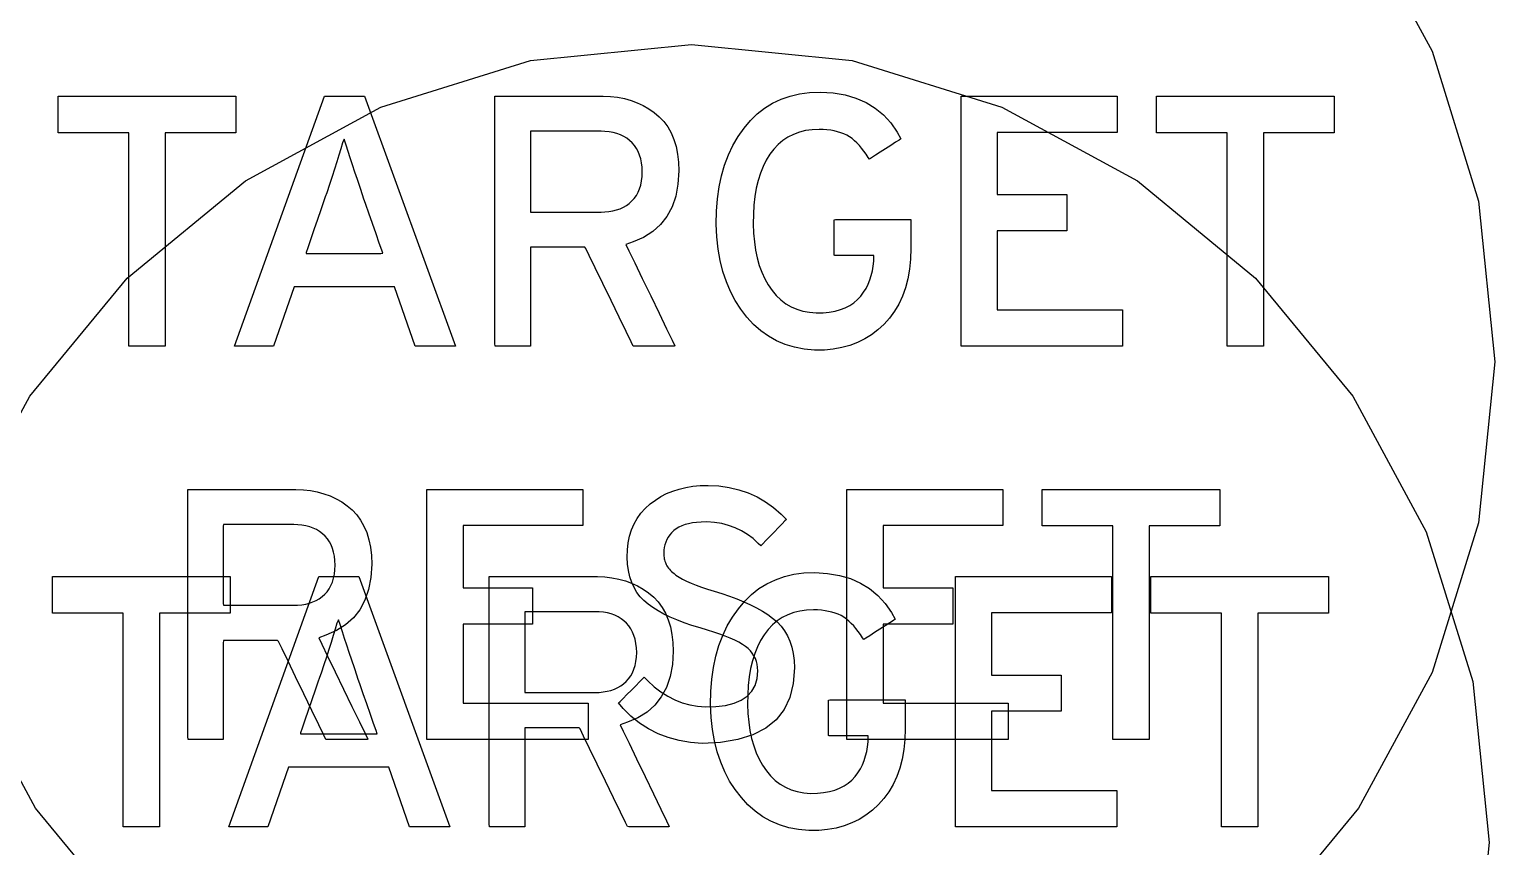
# Model space of a CAD drawing. Extents: x 1 to 47.7, y 0.2 to 35.
# Drawn here: x 13.365 to 13.934, y 13.835 to 14.153 of the extents above; entities that cross this region are included whole.
import ezdxf

# ---------------------------------------------------------------- set-up
doc = ezdxf.new("R2010")
doc.units = 0
doc.header["$MEASUREMENT"] = 0
for name, color, linetype in [('4_1__5U__UP_TO_TWO_IO_BOAR', 7, 'CONTINUOUS'), ('4_2__5U__FRONT_PANEL_W_24_', 7, 'CONTINUOUS'), ('5_1___24__TARGET_LEDS___12', 7, 'CONTINUOUS')]:
    doc.layers.add(name, color=color, linetype=linetype)

msp = doc.modelspace()

# ---------------------------------------------------------------- linework, layer by layer
at = {"layer": '4_1__5U__UP_TO_TWO_IO_BOAR'}
for points in [[(13.88134, 14.1969), (13.90992, 14.14424), (13.92798, 14.08605), (13.93428, 14.02357), (13.92798, 13.9611), (13.90992, 13.9029), (13.88134, 13.85025), (13.84349, 13.80437), (13.79761, 13.76651), (13.74495, 13.73793), (13.68676, 13.71987), (13.62428, 13.71357), (13.5618, 13.71987), (13.50361, 13.73793), (13.45095, 13.76651), (13.40506, 13.80437), (13.3672, 13.85025), (13.33862, 13.9029), (13.32055, 13.9611), (13.31425, 14.02357), (13.32055, 14.08605), (13.33862, 14.14424), (13.3672, 14.1969)], [(13.41755, 14.11262), (13.41755, 14.02967), (13.40346, 14.02967), (13.40346, 14.11262), (13.37599, 14.11262), (13.37599, 14.12685), (13.44504, 14.12685), (13.44504, 14.11262), (13.41755, 14.11262)], [(13.51478, 14.02967), (13.50665, 14.05273), (13.46772, 14.05273), (13.45966, 14.02967), (13.44453, 14.02967), (13.47952, 14.12685), (13.49498, 14.12685), (13.53038, 14.02967), (13.51478, 14.02967)], [(13.72689, 14.02967), (13.72689, 14.12685), (13.78754, 14.12685), (13.78754, 14.11275), (13.74098, 14.11275), (13.74098, 14.0886), (13.76803, 14.0886), (13.76803, 14.0745), (13.74098, 14.0745), (13.74098, 14.04377), (13.78958, 14.04377), (13.78958, 14.02967), (13.72689, 14.02967)], [(13.84439, 14.11262), (13.84439, 14.02967), (13.8303, 14.02967), (13.8303, 14.11262), (13.80283, 14.11262), (13.80283, 14.12685), (13.87188, 14.12685), (13.87188, 14.11262), (13.84439, 14.11262)], [(13.51923, 13.87689), (13.51923, 13.97407), (13.57989, 13.97407), (13.57989, 13.95997), (13.53333, 13.95997), (13.53333, 13.93582), (13.56037, 13.93582), (13.56037, 13.92173), (13.53333, 13.92173), (13.53333, 13.89099), (13.58192, 13.89099), (13.58192, 13.87689), (13.51923, 13.87689)], [(13.68251, 13.87689), (13.68251, 13.97407), (13.74316, 13.97407), (13.74316, 13.95997), (13.6966, 13.95997), (13.6966, 13.93582), (13.72365, 13.93582), (13.72365, 13.92173), (13.6966, 13.92173), (13.6966, 13.89099), (13.7452, 13.89099), (13.7452, 13.87689), (13.68251, 13.87689)], [(13.80001, 13.95984), (13.80001, 13.87689), (13.78592, 13.87689), (13.78592, 13.95984), (13.75845, 13.95984), (13.75845, 13.97407), (13.8275, 13.97407), (13.8275, 13.95984), (13.80001, 13.95984)]]:
    msp.add_lwpolyline(points, dxfattribs=at)
for points in [[(13.61724, 14.09779), (13.61688, 14.09264), (13.61599, 14.08797), (13.61456, 14.08379), (13.6126, 14.0801), (13.6101, 14.07691), (13.60707, 14.07419), (13.6035, 14.07197), (13.5994, 14.07024), (13.59662, 14.06918), (13.5978, 14.06673), (13.60005, 14.06209), (13.60299, 14.05601), (13.60628, 14.04922), (13.60955, 14.04246), (13.61244, 14.03647), (13.61461, 14.032), (13.61568, 14.02979), (13.61541, 14.02967), (13.61404, 14.02967), (13.61189, 14.02967), (13.60925, 14.02967), (13.60644, 14.02967), (13.60375, 14.02967), (13.60148, 14.02967), (13.59995, 14.02967), (13.59944, 14.02968), (13.59863, 14.03136), (13.5967, 14.03534), (13.59399, 14.04092), (13.59086, 14.04738), (13.58765, 14.05401), (13.5847, 14.06008), (13.58237, 14.06487), (13.58101, 14.06769), (13.58063, 14.06813), (13.57919, 14.06813), (13.57662, 14.06813), (13.57331, 14.06813), (13.56966, 14.06813), (13.56606, 14.06813), (13.56292, 14.06813), (13.56062, 14.06813), (13.55956, 14.06813), (13.55953, 14.06716), (13.55953, 14.06373), (13.55953, 14.05852), (13.55953, 14.05222), (13.55953, 14.04557), (13.55953, 14.03928), (13.55953, 14.03407), (13.55953, 14.03064), (13.55951, 14.02967), (13.55882, 14.02967), (13.55733, 14.02967), (13.55528, 14.02967), (13.55295, 14.02967), (13.55057, 14.02967), (13.54842, 14.02967), (13.54675, 14.02967), (13.54582, 14.02967), (13.54571, 14.03078), (13.54571, 14.03789), (13.54571, 14.05002), (13.54571, 14.06536), (13.54571, 14.08209), (13.54571, 14.09842), (13.54571, 14.11252), (13.54571, 14.12259), (13.54571, 14.12682), (13.54698, 14.12685), (13.55087, 14.12685), (13.5566, 14.12685), (13.56342, 14.12685), (13.57055, 14.12685), (13.57723, 14.12685), (13.58269, 14.12685), (13.58615, 14.12685), (13.58779, 14.12684), (13.59066, 14.1267), (13.59343, 14.12637), (13.59608, 14.12586), (13.59862, 14.12516), (13.60105, 14.12427), (13.60336, 14.1232), (13.60556, 14.12194), (13.60765, 14.1205), (13.60962, 14.11884), (13.61138, 14.11696), (13.61291, 14.11487), (13.61421, 14.11256), (13.61528, 14.11004), (13.61612, 14.1073), (13.61672, 14.10434), (13.6171, 14.10118)], [(13.70736, 14.06771), (13.7072, 14.06354), (13.7068, 14.0596), (13.70614, 14.05588), (13.70524, 14.05238), (13.70408, 14.04911), (13.70267, 14.04606), (13.70101, 14.04323), (13.6991, 14.04063), (13.69695, 14.03825), (13.69461, 14.03607), (13.69212, 14.03416), (13.68947, 14.03251), (13.68665, 14.03112), (13.68367, 14.02999), (13.68054, 14.02913), (13.67724, 14.02853), (13.67378, 14.02819), (13.66998, 14.02816), (13.66597, 14.02855), (13.66217, 14.02928), (13.65857, 14.03036), (13.65518, 14.03178), (13.652, 14.03356), (13.64902, 14.03568), (13.64626, 14.03815), (13.64369, 14.04097), (13.64131, 14.04407), (13.63915, 14.04739), (13.63727, 14.05093), (13.63567, 14.05471), (13.63434, 14.05872), (13.63328, 14.06296), (13.6325, 14.06744), (13.632, 14.07214), (13.63177, 14.07708), (13.63186, 14.08212), (13.63223, 14.08695), (13.63288, 14.09154), (13.6338, 14.09591), (13.635, 14.10006), (13.63647, 14.10397), (13.63822, 14.10766), (13.64025, 14.11113), (13.64254, 14.11436), (13.64501, 14.1173), (13.64768, 14.11989), (13.65056, 14.12214), (13.65364, 14.12405), (13.65694, 14.12561), (13.66043, 14.12683), (13.66414, 14.1277), (13.66805, 14.12823), (13.6723, 14.1284), (13.67723, 14.12808), (13.68182, 14.12729), (13.68606, 14.12604), (13.68996, 14.12433), (13.69351, 14.12216), (13.69671, 14.11953), (13.69957, 14.11643), (13.70208, 14.11288), (13.70351, 14.11022), (13.7028, 14.10977), (13.70142, 14.10888), (13.69959, 14.10771), (13.69753, 14.10639), (13.69546, 14.10506), (13.69358, 14.10386), (13.69213, 14.10292), (13.69131, 14.1024), (13.69078, 14.10303), (13.68996, 14.10431), (13.68912, 14.10551), (13.68825, 14.10663), (13.68736, 14.10767), (13.68644, 14.10864), (13.6855, 14.10952), (13.68453, 14.11033), (13.68353, 14.11105), (13.68248, 14.11166), (13.68136, 14.11218), (13.68017, 14.11263), (13.67892, 14.11301), (13.67761, 14.11333), (13.67623, 14.11358), (13.67478, 14.11375), (13.67328, 14.11386), (13.6717, 14.1139), (13.66907, 14.11378), (13.66648, 14.11342), (13.66404, 14.11282), (13.66175, 14.11198), (13.65961, 14.11091), (13.65762, 14.1096), (13.65578, 14.10805), (13.65409, 14.10627), (13.65256, 14.10425), (13.65116, 14.10198), (13.64994, 14.09953), (13.64889, 14.09689), (13.648, 14.09407), (13.64729, 14.09107), (13.64674, 14.08788), (13.64637, 14.08451), (13.64616, 14.08095), (13.64613, 14.07723), (13.64626, 14.07364), (13.64656, 14.07023), (13.64703, 14.067), (13.64768, 14.06395), (13.64849, 14.06108), (13.64947, 14.05839), (13.65062, 14.05588), (13.65194, 14.05355), (13.65342, 14.05137), (13.65504, 14.0494), (13.65682, 14.04767), (13.65874, 14.0462), (13.66082, 14.04498), (13.66305, 14.04402), (13.66542, 14.0433), (13.66795, 14.04284), (13.67064, 14.04263), (13.67326, 14.04268), (13.67566, 14.04292), (13.67791, 14.04332), (13.67999, 14.04388), (13.68191, 14.04461), (13.68366, 14.0455), (13.68526, 14.04655), (13.68669, 14.04777), (13.68796, 14.04915), (13.68902, 14.05062), (13.68996, 14.05216), (13.69077, 14.05376), (13.69145, 14.05542), (13.69201, 14.05714), (13.69245, 14.05892), (13.69275, 14.06076), (13.69294, 14.06266), (13.69299, 14.06453), (13.69299, 14.06455), (13.69299, 14.06459), (13.69299, 14.06465), (13.69299, 14.06471), (13.69299, 14.06478), (13.69299, 14.06485), (13.69299, 14.0649), (13.69299, 14.06493), (13.69296, 14.06494), (13.69217, 14.06494), (13.69052, 14.06494), (13.68829, 14.06494), (13.68574, 14.06494), (13.68315, 14.06494), (13.68078, 14.06494), (13.67891, 14.06494), (13.6778, 14.06494), (13.67761, 14.06504), (13.67761, 14.06592), (13.67761, 14.06754), (13.67761, 14.06964), (13.67761, 14.07198), (13.67761, 14.07431), (13.67761, 14.07639), (13.67761, 14.07798), (13.67761, 14.07882), (13.67803, 14.0789), (13.68026, 14.0789), (13.68394, 14.0789), (13.68855, 14.0789), (13.69357, 14.0789), (13.69848, 14.0789), (13.70275, 14.0789), (13.70587, 14.0789), (13.70732, 14.0789), (13.70736, 14.07863), (13.70736, 14.07768), (13.70736, 14.07621), (13.70736, 14.07443), (13.70736, 14.07253), (13.70736, 14.07072), (13.70736, 14.06918), (13.70736, 14.06811)], [(13.60301, 14.09738), (13.60292, 14.09919), (13.60272, 14.10087), (13.6024, 14.10245), (13.60197, 14.10392), (13.60142, 14.10527), (13.60076, 14.10652), (13.59998, 14.10765), (13.59909, 14.10867), (13.59808, 14.10961), (13.59698, 14.11046), (13.59578, 14.11119), (13.59449, 14.1118), (13.59312, 14.1123), (13.59166, 14.11269), (13.5901, 14.11296), (13.58846, 14.11312), (13.58696, 14.11316), (13.5856, 14.11316), (13.58256, 14.11316), (13.57838, 14.11316), (13.5736, 14.11316), (13.56879, 14.11316), (13.56449, 14.11316), (13.56125, 14.11316), (13.55962, 14.11316), (13.55953, 14.11252), (13.55953, 14.1098), (13.55953, 14.1055), (13.55953, 14.10026), (13.55953, 14.09471), (13.55953, 14.08947), (13.55953, 14.08518), (13.55953, 14.08245), (13.55962, 14.08181), (13.56125, 14.08181), (13.56449, 14.08181), (13.56879, 14.08181), (13.5736, 14.08181), (13.57838, 14.08181), (13.58256, 14.08181), (13.5856, 14.08181), (13.58696, 14.08181), (13.58844, 14.08185), (13.59005, 14.082), (13.59158, 14.08226), (13.59303, 14.08263), (13.59439, 14.0831), (13.59566, 14.08369), (13.59685, 14.08438), (13.59796, 14.08518), (13.59898, 14.08609), (13.5999, 14.0871), (13.6007, 14.08822), (13.60138, 14.08946), (13.60194, 14.09082), (13.60239, 14.09229), (13.60271, 14.09387), (13.60292, 14.09557)], [(13.49438, 14.08813), (13.4933, 14.09132), (13.49227, 14.09439), (13.49129, 14.09732), (13.49036, 14.10013), (13.48949, 14.10281), (13.48867, 14.10536), (13.48791, 14.10778), (13.4872, 14.11007), (13.48655, 14.10873), (13.48585, 14.10638), (13.4851, 14.10389), (13.48428, 14.10126), (13.48339, 14.09848), (13.48245, 14.09557), (13.48144, 14.09251), (13.48037, 14.08931), (13.47981, 14.08765), (13.47916, 14.08578), (13.47809, 14.0827), (13.47676, 14.07889), (13.47536, 14.07484), (13.47403, 14.07103), (13.47296, 14.06795), (13.47231, 14.06608), (13.4724, 14.06574), (13.47452, 14.06574), (13.4784, 14.06574), (13.48338, 14.06574), (13.48882, 14.06574), (13.49407, 14.06574), (13.49847, 14.06574), (13.50137, 14.06574), (13.50216, 14.06578), (13.50172, 14.06704), (13.50079, 14.06971), (13.49954, 14.07331), (13.49814, 14.07734), (13.49675, 14.08133), (13.49555, 14.08478), (13.4947, 14.08721)], [(13.49787, 13.94501), (13.49751, 13.93986), (13.49662, 13.93519), (13.49519, 13.93102), (13.49323, 13.92733), (13.49073, 13.92413), (13.4877, 13.92142), (13.48413, 13.91919), (13.48003, 13.91746), (13.47725, 13.91641), (13.47843, 13.91395), (13.48068, 13.90932), (13.48362, 13.90323), (13.48691, 13.89644), (13.49018, 13.88968), (13.49307, 13.8837), (13.49524, 13.87923), (13.49631, 13.87701), (13.49604, 13.87689), (13.49467, 13.87689), (13.49252, 13.87689), (13.48988, 13.87689), (13.48707, 13.87689), (13.48438, 13.87689), (13.48211, 13.87689), (13.48058, 13.87689), (13.48007, 13.8769), (13.47926, 13.87858), (13.47733, 13.88256), (13.47462, 13.88814), (13.47149, 13.8946), (13.46827, 13.90123), (13.46533, 13.9073), (13.463, 13.9121), (13.46164, 13.91491), (13.46126, 13.91535), (13.45982, 13.91535), (13.45725, 13.91535), (13.45394, 13.91535), (13.45029, 13.91535), (13.44669, 13.91535), (13.44354, 13.91535), (13.44124, 13.91535), (13.44019, 13.91535), (13.44016, 13.91438), (13.44016, 13.91096), (13.44016, 13.90574), (13.44016, 13.89945), (13.44016, 13.8928), (13.44016, 13.8865), (13.44016, 13.88129), (13.44016, 13.87786), (13.44014, 13.87689), (13.43945, 13.87689), (13.43796, 13.87689), (13.43591, 13.87689), (13.43358, 13.87689), (13.4312, 13.87689), (13.42905, 13.87689), (13.42738, 13.87689), (13.42645, 13.87689), (13.42634, 13.87801), (13.42634, 13.88511), (13.42634, 13.89724), (13.42634, 13.91258), (13.42634, 13.92932), (13.42634, 13.94564), (13.42634, 13.95974), (13.42634, 13.96981), (13.42634, 13.97404), (13.42761, 13.97407), (13.4315, 13.97407), (13.43723, 13.97407), (13.44405, 13.97407), (13.45118, 13.97407), (13.45786, 13.97407), (13.46332, 13.97407), (13.46678, 13.97407), (13.46841, 13.97407), (13.47129, 13.97392), (13.47406, 13.97359), (13.47671, 13.97308), (13.47925, 13.97238), (13.48167, 13.97149), (13.48399, 13.97042), (13.48619, 13.96916), (13.48828, 13.96772), (13.49025, 13.96607), (13.49201, 13.96419), (13.49354, 13.96209), (13.49484, 13.95978), (13.49591, 13.95726), (13.49675, 13.95452), (13.49735, 13.95157), (13.49773, 13.9484)], [(13.6621, 13.90479), (13.6617, 13.89866), (13.66039, 13.89324), (13.65817, 13.88854), (13.65504, 13.88455), (13.65099, 13.88127), (13.64603, 13.87871), (13.64017, 13.87686), (13.63338, 13.87573), (13.62632, 13.87536), (13.62169, 13.87573), (13.61728, 13.87648), (13.61309, 13.87761), (13.60913, 13.87912), (13.6054, 13.88101), (13.60188, 13.88328), (13.59859, 13.88593), (13.59552, 13.88896), (13.59379, 13.89109), (13.5944, 13.8917), (13.59555, 13.89284), (13.59706, 13.89435), (13.59875, 13.89604), (13.60044, 13.89773), (13.60196, 13.89925), (13.60313, 13.90041), (13.60377, 13.90105), (13.60521, 13.89969), (13.60767, 13.89741), (13.61023, 13.89542), (13.61288, 13.89372), (13.61563, 13.89231), (13.61848, 13.89119), (13.62142, 13.89036), (13.62446, 13.88983), (13.62759, 13.88958), (13.63158, 13.88967), (13.63537, 13.89013), (13.63867, 13.89096), (13.64146, 13.89215), (13.64375, 13.89371), (13.64553, 13.89564), (13.64681, 13.89792), (13.64759, 13.90058), (13.64787, 13.9036), (13.64781, 13.90493), (13.64764, 13.90612), (13.64735, 13.90726), (13.64694, 13.90835), (13.64641, 13.90939), (13.64577, 13.91037), (13.645, 13.91131), (13.64412, 13.9122), (13.64311, 13.91304), (13.64189, 13.91386), (13.64049, 13.91468), (13.63891, 13.91549), (13.63716, 13.91629), (13.63522, 13.91708), (13.6331, 13.91786), (13.6308, 13.91864), (13.62833, 13.9194), (13.62547, 13.92022), (13.62227, 13.92121), (13.61927, 13.92224), (13.61646, 13.92332), (13.61385, 13.92446), (13.61142, 13.92564), (13.60919, 13.92688), (13.60716, 13.92816), (13.60532, 13.9295), (13.60366, 13.93087), (13.60218, 13.93238), (13.60089, 13.93405), (13.59979, 13.9359), (13.59888, 13.93792), (13.59817, 13.94012), (13.59764, 13.94249), (13.5973, 13.94503), (13.59715, 13.94775), (13.59722, 13.95059), (13.59753, 13.95331), (13.59806, 13.95589), (13.59883, 13.95833), (13.59982, 13.96063), (13.60104, 13.96279), (13.60249, 13.96481), (13.60417, 13.96668), (13.60608, 13.96842), (13.60809, 13.96992), (13.61021, 13.97125), (13.61246, 13.9724), (13.61483, 13.97338), (13.61732, 13.97418), (13.61993, 13.97481), (13.62267, 13.97526), (13.62552, 13.97553), (13.62862, 13.97563), (13.63275, 13.9754), (13.63671, 13.97484), (13.64051, 13.97394), (13.64414, 13.97272), (13.64761, 13.97115), (13.65091, 13.96926), (13.65404, 13.96703), (13.657, 13.96447), (13.65899, 13.96241), (13.65844, 13.96185), (13.65735, 13.96071), (13.65588, 13.9592), (13.65422, 13.95748), (13.65254, 13.95573), (13.65101, 13.95415), (13.64981, 13.95291), (13.64912, 13.95219), (13.64809, 13.95307), (13.64604, 13.95495), (13.64386, 13.95659), (13.64156, 13.95798), (13.63912, 13.95914), (13.63656, 13.96006), (13.63386, 13.96075), (13.63104, 13.96119), (13.62809, 13.96139), (13.62586, 13.96136), (13.62413, 13.96123), (13.62251, 13.96102), (13.62101, 13.96073), (13.61962, 13.96036), (13.61835, 13.9599), (13.6172, 13.95936), (13.61616, 13.95874), (13.61523, 13.95804), (13.61442, 13.95724), (13.6137, 13.9564), (13.61308, 13.95551), (13.61255, 13.95457), (13.61212, 13.95359), (13.61179, 13.95257), (13.61155, 13.95151), (13.61141, 13.9504), (13.61137, 13.94927), (13.61138, 13.94871), (13.61142, 13.94817), (13.61148, 13.94764), (13.61157, 13.94713), (13.61167, 13.94664), (13.61181, 13.94617), (13.61196, 13.94571), (13.61214, 13.94527), (13.61234, 13.94484), (13.61258, 13.94438), (13.61285, 13.94393), (13.61317, 13.94348), (13.61352, 13.94304), (13.61391, 13.9426), (13.61435, 13.94217), (13.61482, 13.94174), (13.61533, 13.94132), (13.61609, 13.94076), (13.61728, 13.93999), (13.61866, 13.93922), (13.62023, 13.93845), (13.62199, 13.93766), (13.62394, 13.93687), (13.62608, 13.93608), (13.62841, 13.93527), (13.63092, 13.93446), (13.63389, 13.93357), (13.63692, 13.93258), (13.63979, 13.93153), (13.6425, 13.93043), (13.64505, 13.92927), (13.64744, 13.92806), (13.64968, 13.92679), (13.65175, 13.92547), (13.65367, 13.92409), (13.65541, 13.92262), (13.65695, 13.92098), (13.65829, 13.91917), (13.65943, 13.91719), (13.66037, 13.91505), (13.6611, 13.91274), (13.66164, 13.91026), (13.66197, 13.90761)], [(13.48364, 13.94461), (13.48355, 13.94641), (13.48335, 13.9481), (13.48303, 13.94967), (13.4826, 13.95114), (13.48205, 13.9525), (13.48139, 13.95374), (13.48061, 13.95487), (13.47972, 13.95589), (13.47871, 13.95683), (13.47761, 13.95768), (13.47641, 13.95841), (13.47512, 13.95902), (13.47375, 13.95953), (13.47228, 13.95991), (13.47073, 13.96018), (13.46909, 13.96034), (13.46759, 13.96038), (13.46623, 13.96038), (13.46319, 13.96038), (13.45901, 13.96038), (13.45423, 13.96038), (13.44942, 13.96038), (13.44512, 13.96038), (13.44188, 13.96038), (13.44025, 13.96038), (13.44016, 13.95974), (13.44016, 13.95702), (13.44016, 13.95272), (13.44016, 13.94749), (13.44016, 13.94193), (13.44016, 13.93669), (13.44016, 13.9324), (13.44016, 13.92967), (13.44025, 13.92904), (13.44188, 13.92904), (13.44512, 13.92904), (13.44942, 13.92904), (13.45423, 13.92904), (13.45901, 13.92904), (13.46319, 13.92904), (13.46623, 13.92904), (13.46759, 13.92904), (13.46906, 13.92908), (13.47068, 13.92922), (13.47221, 13.92948), (13.47366, 13.92985), (13.47502, 13.93032), (13.47629, 13.93091), (13.47748, 13.9316), (13.47859, 13.9324), (13.47961, 13.93331), (13.48053, 13.93432), (13.48133, 13.93544), (13.48201, 13.93669), (13.48257, 13.93804), (13.48301, 13.93951), (13.48334, 13.94109), (13.48355, 13.94279)]]:
    msp.add_lwpolyline(points, close=True, dxfattribs=at)
at = {"layer": '4_2__5U__FRONT_PANEL_W_24_'}
for points in [[(13.33641, 13.95757), (13.365, 14.01023), (13.40286, 14.05611), (13.44874, 14.09396), (13.50141, 14.12255), (13.5596, 14.14061), (13.62207, 14.14691), (13.68455, 14.14061), (13.74274, 14.12255), (13.7954, 14.09397), (13.84128, 14.05611), (13.87913, 14.01023), (13.90771, 13.95757), (13.92577, 13.89938), (13.93207, 13.8369), (13.92577, 13.77443)], [(13.41535, 13.92597), (13.41535, 13.84302), (13.40126, 13.84302), (13.40126, 13.92597), (13.37379, 13.92597), (13.37379, 13.94021), (13.44284, 13.94021), (13.44284, 13.92597), (13.41535, 13.92597)], [(13.51259, 13.84302), (13.50445, 13.86609), (13.46552, 13.86609), (13.45747, 13.84302), (13.44233, 13.84302), (13.47732, 13.94021), (13.49278, 13.94021), (13.52818, 13.84302), (13.51259, 13.84302)], [(13.72469, 13.84302), (13.72469, 13.94021), (13.78535, 13.94021), (13.78535, 13.92611), (13.73878, 13.92611), (13.73878, 13.90195), (13.76583, 13.90195), (13.76583, 13.88786), (13.73878, 13.88786), (13.73878, 13.85712), (13.78738, 13.85712), (13.78738, 13.84302), (13.72469, 13.84302)], [(13.84219, 13.92597), (13.84219, 13.84302), (13.8281, 13.84302), (13.8281, 13.92597), (13.80063, 13.92597), (13.80063, 13.94021), (13.86968, 13.94021), (13.86968, 13.92597), (13.84219, 13.92597)]]:
    msp.add_lwpolyline(points, dxfattribs=at)
for points in [[(13.70516, 13.88106), (13.70501, 13.8769), (13.7046, 13.87295), (13.70394, 13.86923), (13.70304, 13.86573), (13.70188, 13.86246), (13.70047, 13.85941), (13.69881, 13.85659), (13.6969, 13.85399), (13.69475, 13.8516), (13.69242, 13.84943), (13.68992, 13.84751), (13.68727, 13.84586), (13.68445, 13.84447), (13.68148, 13.84335), (13.67834, 13.84248), (13.67504, 13.84188), (13.67159, 13.84154), (13.66778, 13.84152), (13.66377, 13.8419), (13.65997, 13.84263), (13.65637, 13.84371), (13.65298, 13.84514), (13.6498, 13.84691), (13.64683, 13.84904), (13.64406, 13.85151), (13.6415, 13.85432), (13.63911, 13.85743), (13.63695, 13.86074), (13.63508, 13.86429), (13.63347, 13.86806), (13.63214, 13.87207), (13.63109, 13.87632), (13.63031, 13.88079), (13.6298, 13.8855), (13.62957, 13.89044), (13.62966, 13.89548), (13.63003, 13.9003), (13.63068, 13.9049), (13.63161, 13.90927), (13.6328, 13.91341), (13.63428, 13.91733), (13.63603, 13.92102), (13.63805, 13.92448), (13.64035, 13.92771), (13.64281, 13.93065), (13.64548, 13.93325), (13.64836, 13.9355), (13.65145, 13.9374), (13.65474, 13.93897), (13.65824, 13.94018), (13.66194, 13.94106), (13.66585, 13.94159), (13.6701, 13.94176), (13.67504, 13.94143), (13.67962, 13.94064), (13.68387, 13.93939), (13.68776, 13.93768), (13.69131, 13.93551), (13.69451, 13.93288), (13.69737, 13.92979), (13.69988, 13.92624), (13.70131, 13.92358), (13.7006, 13.92312), (13.69922, 13.92224), (13.69739, 13.92106), (13.69533, 13.91974), (13.69326, 13.91841), (13.69139, 13.91721), (13.68993, 13.91628), (13.68911, 13.91575), (13.68859, 13.91638), (13.68777, 13.91766), (13.68692, 13.91886), (13.68605, 13.91999), (13.68516, 13.92103), (13.68424, 13.92199), (13.6833, 13.92288), (13.68233, 13.92368), (13.68133, 13.92441), (13.68028, 13.92501), (13.67916, 13.92553), (13.67797, 13.92599), (13.67672, 13.92637), (13.67541, 13.92668), (13.67403, 13.92693), (13.67259, 13.92711), (13.67108, 13.92722), (13.66951, 13.92726), (13.66688, 13.92713), (13.66428, 13.92677), (13.66184, 13.92617), (13.65955, 13.92533), (13.65741, 13.92426), (13.65542, 13.92295), (13.65358, 13.92141), (13.65189, 13.91963), (13.65036, 13.91761), (13.64897, 13.91534), (13.64774, 13.91288), (13.64669, 13.91025), (13.64581, 13.90743), (13.64509, 13.90442), (13.64455, 13.90123), (13.64417, 13.89786), (13.64396, 13.8943), (13.64393, 13.89059), (13.64406, 13.887), (13.64436, 13.88359), (13.64484, 13.88035), (13.64548, 13.8773), (13.64629, 13.87443), (13.64727, 13.87174), (13.64842, 13.86923), (13.64974, 13.86691), (13.65122, 13.86473), (13.65284, 13.86275), (13.65462, 13.86103), (13.65654, 13.85956), (13.65862, 13.85834), (13.66085, 13.85737), (13.66323, 13.85666), (13.66576, 13.85619), (13.66844, 13.85598), (13.67106, 13.85604), (13.67347, 13.85627), (13.67571, 13.85667), (13.67779, 13.85724), (13.67971, 13.85796), (13.68147, 13.85885), (13.68306, 13.8599), (13.68449, 13.86112), (13.68576, 13.8625), (13.68683, 13.86398), (13.68776, 13.86552), (13.68857, 13.86711), (13.68926, 13.86877), (13.68981, 13.87049), (13.69025, 13.87227), (13.69056, 13.87411), (13.69074, 13.87602), (13.6908, 13.87789), (13.6908, 13.8779), (13.6908, 13.87794), (13.6908, 13.878), (13.6908, 13.87807), (13.6908, 13.87814), (13.6908, 13.8782), (13.6908, 13.87825), (13.6908, 13.87829), (13.69076, 13.8783), (13.68997, 13.8783), (13.68832, 13.8783), (13.68609, 13.8783), (13.68354, 13.8783), (13.68095, 13.8783), (13.67858, 13.8783), (13.67671, 13.8783), (13.6756, 13.8783), (13.67542, 13.87839), (13.67542, 13.87928), (13.67542, 13.88089), (13.67542, 13.88299), (13.67542, 13.88533), (13.67542, 13.88766), (13.67542, 13.88975), (13.67542, 13.89133), (13.67542, 13.89218), (13.67584, 13.89225), (13.67806, 13.89225), (13.68174, 13.89225), (13.68635, 13.89225), (13.69137, 13.89225), (13.69628, 13.89225), (13.70056, 13.89225), (13.70368, 13.89225), (13.70512, 13.89225), (13.70516, 13.89199), (13.70516, 13.89103), (13.70516, 13.88956), (13.70516, 13.88778), (13.70516, 13.88589), (13.70516, 13.88407), (13.70516, 13.88253), (13.70516, 13.88146)], [(13.61504, 13.91115), (13.61469, 13.90599), (13.61379, 13.90133), (13.61237, 13.89715), (13.6104, 13.89346), (13.60791, 13.89026), (13.60487, 13.88755), (13.60131, 13.88533), (13.59721, 13.88359), (13.59442, 13.88254), (13.59561, 13.88009), (13.59785, 13.87545), (13.60079, 13.86936), (13.60408, 13.86257), (13.60735, 13.85581), (13.61025, 13.84983), (13.61241, 13.84536), (13.61348, 13.84314), (13.61321, 13.84302), (13.61184, 13.84302), (13.60969, 13.84302), (13.60706, 13.84302), (13.60424, 13.84302), (13.60155, 13.84302), (13.59929, 13.84302), (13.59775, 13.84302), (13.59724, 13.84304), (13.59643, 13.84471), (13.5945, 13.8487), (13.59179, 13.85428), (13.58866, 13.86074), (13.58545, 13.86736), (13.5825, 13.87343), (13.58018, 13.87823), (13.57881, 13.88104), (13.57843, 13.88148), (13.57699, 13.88148), (13.57442, 13.88148), (13.57111, 13.88148), (13.56746, 13.88148), (13.56387, 13.88148), (13.56072, 13.88148), (13.55842, 13.88148), (13.55736, 13.88148), (13.55733, 13.88051), (13.55733, 13.87709), (13.55733, 13.87187), (13.55733, 13.86558), (13.55733, 13.85893), (13.55733, 13.85264), (13.55733, 13.84742), (13.55733, 13.84399), (13.55731, 13.84302), (13.55663, 13.84302), (13.55513, 13.84302), (13.55309, 13.84302), (13.55075, 13.84302), (13.54838, 13.84302), (13.54623, 13.84302), (13.54456, 13.84302), (13.54362, 13.84302), (13.54351, 13.84414), (13.54351, 13.85125), (13.54351, 13.86337), (13.54351, 13.87871), (13.54351, 13.89545), (13.54351, 13.91177), (13.54351, 13.92588), (13.54351, 13.93595), (13.54351, 13.94017), (13.54479, 13.94021), (13.54867, 13.94021), (13.55441, 13.94021), (13.56122, 13.94021), (13.56836, 13.94021), (13.57504, 13.94021), (13.58049, 13.94021), (13.58396, 13.94021), (13.58559, 13.9402), (13.58847, 13.94006), (13.59123, 13.93973), (13.59388, 13.93921), (13.59642, 13.93851), (13.59885, 13.93763), (13.60116, 13.93655), (13.60337, 13.9353), (13.60546, 13.93385), (13.60743, 13.9322), (13.60919, 13.93032), (13.61072, 13.92822), (13.61201, 13.92592), (13.61308, 13.92339), (13.61392, 13.92065), (13.61453, 13.9177), (13.6149, 13.91453)], [(13.60082, 13.91074), (13.60073, 13.91254), (13.60052, 13.91423), (13.6002, 13.91581), (13.59977, 13.91727), (13.59922, 13.91863), (13.59856, 13.91987), (13.59779, 13.921), (13.59689, 13.92203), (13.59588, 13.92297), (13.59478, 13.92381), (13.59358, 13.92454), (13.5923, 13.92516), (13.59092, 13.92566), (13.58946, 13.92604), (13.5879, 13.92632), (13.58626, 13.92647), (13.58476, 13.92651), (13.58341, 13.92651), (13.58036, 13.92651), (13.57618, 13.92651), (13.57141, 13.92651), (13.5666, 13.92651), (13.56229, 13.92651), (13.55905, 13.92651), (13.55742, 13.92651), (13.55733, 13.92588), (13.55733, 13.92315), (13.55733, 13.91886), (13.55733, 13.91362), (13.55733, 13.90807), (13.55733, 13.90283), (13.55733, 13.89853), (13.55733, 13.89581), (13.55742, 13.89517), (13.55905, 13.89517), (13.56229, 13.89517), (13.5666, 13.89517), (13.57141, 13.89517), (13.57618, 13.89517), (13.58036, 13.89517), (13.58341, 13.89517), (13.58476, 13.89517), (13.58624, 13.89521), (13.58786, 13.89536), (13.58939, 13.89561), (13.59083, 13.89598), (13.59219, 13.89646), (13.59347, 13.89704), (13.59466, 13.89773), (13.59576, 13.89853), (13.59678, 13.89944), (13.5977, 13.90045), (13.5985, 13.90158), (13.59918, 13.90282), (13.59974, 13.90417), (13.60019, 13.90564), (13.60051, 13.90723), (13.60072, 13.90893)], [(13.49219, 13.90148), (13.4911, 13.90468), (13.49007, 13.90774), (13.48909, 13.91068), (13.48817, 13.91348), (13.4873, 13.91616), (13.48648, 13.91871), (13.48571, 13.92113), (13.485, 13.92342), (13.48435, 13.92208), (13.48366, 13.91973), (13.4829, 13.91724), (13.48208, 13.91461), (13.4812, 13.91184), (13.48025, 13.90892), (13.47924, 13.90586), (13.47817, 13.90267), (13.47761, 13.90101), (13.47696, 13.89914), (13.47589, 13.89605), (13.47457, 13.89225), (13.47316, 13.8882), (13.47184, 13.88439), (13.47077, 13.88131), (13.47012, 13.87944), (13.4702, 13.8791), (13.47232, 13.8791), (13.4762, 13.8791), (13.48118, 13.8791), (13.48663, 13.8791), (13.49187, 13.8791), (13.49627, 13.8791), (13.49917, 13.8791), (13.49996, 13.87914), (13.49952, 13.88039), (13.49859, 13.88307), (13.49734, 13.88666), (13.49594, 13.8907), (13.49455, 13.89469), (13.49335, 13.89814), (13.49251, 13.90056)]]:
    msp.add_lwpolyline(points, close=True, dxfattribs=at)
at = {"layer": '5_1___24__TARGET_LEDS___12'}
for points in [[(13.33641, 13.95757), (13.365, 14.01023), (13.40286, 14.05611), (13.44874, 14.09396), (13.50141, 14.12255), (13.5596, 14.14061), (13.62207, 14.14691), (13.68455, 14.14061), (13.74274, 14.12255), (13.7954, 14.09397), (13.84128, 14.05611), (13.87913, 14.01023), (13.90771, 13.95757), (13.92577, 13.89938), (13.93207, 13.8369), (13.92577, 13.77443)], [(13.41535, 13.92597), (13.41535, 13.84302), (13.40126, 13.84302), (13.40126, 13.92597), (13.37379, 13.92597), (13.37379, 13.94021), (13.44284, 13.94021), (13.44284, 13.92597), (13.41535, 13.92597)], [(13.51259, 13.84302), (13.50445, 13.86609), (13.46552, 13.86609), (13.45747, 13.84302), (13.44233, 13.84302), (13.47732, 13.94021), (13.49278, 13.94021), (13.52818, 13.84302), (13.51259, 13.84302)], [(13.72469, 13.84302), (13.72469, 13.94021), (13.78535, 13.94021), (13.78535, 13.92611), (13.73878, 13.92611), (13.73878, 13.90195), (13.76583, 13.90195), (13.76583, 13.88786), (13.73878, 13.88786), (13.73878, 13.85712), (13.78738, 13.85712), (13.78738, 13.84302), (13.72469, 13.84302)], [(13.84219, 13.92597), (13.84219, 13.84302), (13.8281, 13.84302), (13.8281, 13.92597), (13.80063, 13.92597), (13.80063, 13.94021), (13.86968, 13.94021), (13.86968, 13.92597), (13.84219, 13.92597)]]:
    msp.add_lwpolyline(points, dxfattribs=at)
for points in [[(13.70516, 13.88106), (13.70501, 13.8769), (13.7046, 13.87295), (13.70394, 13.86923), (13.70304, 13.86573), (13.70188, 13.86246), (13.70047, 13.85941), (13.69881, 13.85659), (13.6969, 13.85399), (13.69475, 13.8516), (13.69242, 13.84943), (13.68992, 13.84751), (13.68727, 13.84586), (13.68445, 13.84447), (13.68148, 13.84335), (13.67834, 13.84248), (13.67504, 13.84188), (13.67159, 13.84154), (13.66778, 13.84152), (13.66377, 13.8419), (13.65997, 13.84263), (13.65637, 13.84371), (13.65298, 13.84514), (13.6498, 13.84691), (13.64683, 13.84904), (13.64406, 13.85151), (13.6415, 13.85432), (13.63911, 13.85743), (13.63695, 13.86074), (13.63508, 13.86429), (13.63347, 13.86806), (13.63214, 13.87207), (13.63109, 13.87632), (13.63031, 13.88079), (13.6298, 13.8855), (13.62957, 13.89044), (13.62966, 13.89548), (13.63003, 13.9003), (13.63068, 13.9049), (13.63161, 13.90927), (13.6328, 13.91341), (13.63428, 13.91733), (13.63603, 13.92102), (13.63805, 13.92448), (13.64035, 13.92771), (13.64281, 13.93065), (13.64548, 13.93325), (13.64836, 13.9355), (13.65145, 13.9374), (13.65474, 13.93897), (13.65824, 13.94018), (13.66194, 13.94106), (13.66585, 13.94159), (13.6701, 13.94176), (13.67504, 13.94143), (13.67962, 13.94064), (13.68387, 13.93939), (13.68776, 13.93768), (13.69131, 13.93551), (13.69451, 13.93288), (13.69737, 13.92979), (13.69988, 13.92624), (13.70131, 13.92358), (13.7006, 13.92312), (13.69922, 13.92224), (13.69739, 13.92106), (13.69533, 13.91974), (13.69326, 13.91841), (13.69139, 13.91721), (13.68993, 13.91628), (13.68911, 13.91575), (13.68859, 13.91638), (13.68777, 13.91766), (13.68692, 13.91886), (13.68605, 13.91999), (13.68516, 13.92103), (13.68424, 13.92199), (13.6833, 13.92288), (13.68233, 13.92368), (13.68133, 13.92441), (13.68028, 13.92501), (13.67916, 13.92553), (13.67797, 13.92599), (13.67672, 13.92637), (13.67541, 13.92668), (13.67403, 13.92693), (13.67259, 13.92711), (13.67108, 13.92722), (13.66951, 13.92726), (13.66688, 13.92713), (13.66428, 13.92677), (13.66184, 13.92617), (13.65955, 13.92533), (13.65741, 13.92426), (13.65542, 13.92295), (13.65358, 13.92141), (13.65189, 13.91963), (13.65036, 13.91761), (13.64897, 13.91534), (13.64774, 13.91288), (13.64669, 13.91025), (13.64581, 13.90743), (13.64509, 13.90442), (13.64455, 13.90123), (13.64417, 13.89786), (13.64396, 13.8943), (13.64393, 13.89059), (13.64406, 13.887), (13.64436, 13.88359), (13.64484, 13.88035), (13.64548, 13.8773), (13.64629, 13.87443), (13.64727, 13.87174), (13.64842, 13.86923), (13.64974, 13.86691), (13.65122, 13.86473), (13.65284, 13.86275), (13.65462, 13.86103), (13.65654, 13.85956), (13.65862, 13.85834), (13.66085, 13.85737), (13.66323, 13.85666), (13.66576, 13.85619), (13.66844, 13.85598), (13.67106, 13.85604), (13.67347, 13.85627), (13.67571, 13.85667), (13.67779, 13.85724), (13.67971, 13.85796), (13.68147, 13.85885), (13.68306, 13.8599), (13.68449, 13.86112), (13.68576, 13.8625), (13.68683, 13.86398), (13.68776, 13.86552), (13.68857, 13.86711), (13.68926, 13.86877), (13.68981, 13.87049), (13.69025, 13.87227), (13.69056, 13.87411), (13.69074, 13.87602), (13.6908, 13.87789), (13.6908, 13.8779), (13.6908, 13.87794), (13.6908, 13.878), (13.6908, 13.87807), (13.6908, 13.87814), (13.6908, 13.8782), (13.6908, 13.87825), (13.6908, 13.87829), (13.69076, 13.8783), (13.68997, 13.8783), (13.68832, 13.8783), (13.68609, 13.8783), (13.68354, 13.8783), (13.68095, 13.8783), (13.67858, 13.8783), (13.67671, 13.8783), (13.6756, 13.8783), (13.67542, 13.87839), (13.67542, 13.87928), (13.67542, 13.88089), (13.67542, 13.88299), (13.67542, 13.88533), (13.67542, 13.88766), (13.67542, 13.88975), (13.67542, 13.89133), (13.67542, 13.89218), (13.67584, 13.89225), (13.67806, 13.89225), (13.68174, 13.89225), (13.68635, 13.89225), (13.69137, 13.89225), (13.69628, 13.89225), (13.70056, 13.89225), (13.70368, 13.89225), (13.70512, 13.89225), (13.70516, 13.89199), (13.70516, 13.89103), (13.70516, 13.88956), (13.70516, 13.88778), (13.70516, 13.88589), (13.70516, 13.88407), (13.70516, 13.88253), (13.70516, 13.88146)], [(13.61504, 13.91115), (13.61469, 13.90599), (13.61379, 13.90133), (13.61237, 13.89715), (13.6104, 13.89346), (13.60791, 13.89026), (13.60487, 13.88755), (13.60131, 13.88533), (13.59721, 13.88359), (13.59442, 13.88254), (13.59561, 13.88009), (13.59785, 13.87545), (13.60079, 13.86936), (13.60408, 13.86257), (13.60735, 13.85581), (13.61025, 13.84983), (13.61241, 13.84536), (13.61348, 13.84314), (13.61321, 13.84302), (13.61184, 13.84302), (13.60969, 13.84302), (13.60706, 13.84302), (13.60424, 13.84302), (13.60155, 13.84302), (13.59929, 13.84302), (13.59775, 13.84302), (13.59724, 13.84304), (13.59643, 13.84471), (13.5945, 13.8487), (13.59179, 13.85428), (13.58866, 13.86074), (13.58545, 13.86736), (13.5825, 13.87343), (13.58018, 13.87823), (13.57881, 13.88104), (13.57843, 13.88148), (13.57699, 13.88148), (13.57442, 13.88148), (13.57111, 13.88148), (13.56746, 13.88148), (13.56387, 13.88148), (13.56072, 13.88148), (13.55842, 13.88148), (13.55736, 13.88148), (13.55733, 13.88051), (13.55733, 13.87709), (13.55733, 13.87187), (13.55733, 13.86558), (13.55733, 13.85893), (13.55733, 13.85264), (13.55733, 13.84742), (13.55733, 13.84399), (13.55731, 13.84302), (13.55663, 13.84302), (13.55513, 13.84302), (13.55309, 13.84302), (13.55075, 13.84302), (13.54838, 13.84302), (13.54623, 13.84302), (13.54456, 13.84302), (13.54362, 13.84302), (13.54351, 13.84414), (13.54351, 13.85125), (13.54351, 13.86337), (13.54351, 13.87871), (13.54351, 13.89545), (13.54351, 13.91177), (13.54351, 13.92588), (13.54351, 13.93595), (13.54351, 13.94017), (13.54479, 13.94021), (13.54867, 13.94021), (13.55441, 13.94021), (13.56122, 13.94021), (13.56836, 13.94021), (13.57504, 13.94021), (13.58049, 13.94021), (13.58396, 13.94021), (13.58559, 13.9402), (13.58847, 13.94006), (13.59123, 13.93973), (13.59388, 13.93921), (13.59642, 13.93851), (13.59885, 13.93763), (13.60116, 13.93655), (13.60337, 13.9353), (13.60546, 13.93385), (13.60743, 13.9322), (13.60919, 13.93032), (13.61072, 13.92822), (13.61201, 13.92592), (13.61308, 13.92339), (13.61392, 13.92065), (13.61453, 13.9177), (13.6149, 13.91453)], [(13.60082, 13.91074), (13.60073, 13.91254), (13.60052, 13.91423), (13.6002, 13.91581), (13.59977, 13.91727), (13.59922, 13.91863), (13.59856, 13.91987), (13.59779, 13.921), (13.59689, 13.92203), (13.59588, 13.92297), (13.59478, 13.92381), (13.59358, 13.92454), (13.5923, 13.92516), (13.59092, 13.92566), (13.58946, 13.92604), (13.5879, 13.92632), (13.58626, 13.92647), (13.58476, 13.92651), (13.58341, 13.92651), (13.58036, 13.92651), (13.57618, 13.92651), (13.57141, 13.92651), (13.5666, 13.92651), (13.56229, 13.92651), (13.55905, 13.92651), (13.55742, 13.92651), (13.55733, 13.92588), (13.55733, 13.92315), (13.55733, 13.91886), (13.55733, 13.91362), (13.55733, 13.90807), (13.55733, 13.90283), (13.55733, 13.89853), (13.55733, 13.89581), (13.55742, 13.89517), (13.55905, 13.89517), (13.56229, 13.89517), (13.5666, 13.89517), (13.57141, 13.89517), (13.57618, 13.89517), (13.58036, 13.89517), (13.58341, 13.89517), (13.58476, 13.89517), (13.58624, 13.89521), (13.58786, 13.89536), (13.58939, 13.89561), (13.59083, 13.89598), (13.59219, 13.89646), (13.59347, 13.89704), (13.59466, 13.89773), (13.59576, 13.89853), (13.59678, 13.89944), (13.5977, 13.90045), (13.5985, 13.90158), (13.59918, 13.90282), (13.59974, 13.90417), (13.60019, 13.90564), (13.60051, 13.90723), (13.60072, 13.90893)], [(13.49219, 13.90148), (13.4911, 13.90468), (13.49007, 13.90774), (13.48909, 13.91068), (13.48817, 13.91348), (13.4873, 13.91616), (13.48648, 13.91871), (13.48571, 13.92113), (13.485, 13.92342), (13.48435, 13.92208), (13.48366, 13.91973), (13.4829, 13.91724), (13.48208, 13.91461), (13.4812, 13.91184), (13.48025, 13.90892), (13.47924, 13.90586), (13.47817, 13.90267), (13.47761, 13.90101), (13.47696, 13.89914), (13.47589, 13.89605), (13.47457, 13.89225), (13.47316, 13.8882), (13.47184, 13.88439), (13.47077, 13.88131), (13.47012, 13.87944), (13.4702, 13.8791), (13.47232, 13.8791), (13.4762, 13.8791), (13.48118, 13.8791), (13.48663, 13.8791), (13.49187, 13.8791), (13.49627, 13.8791), (13.49917, 13.8791), (13.49996, 13.87914), (13.49952, 13.88039), (13.49859, 13.88307), (13.49734, 13.88666), (13.49594, 13.8907), (13.49455, 13.89469), (13.49335, 13.89814), (13.49251, 13.90056)]]:
    msp.add_lwpolyline(points, close=True, dxfattribs=at)

doc.saveas('drawing.dxf')
